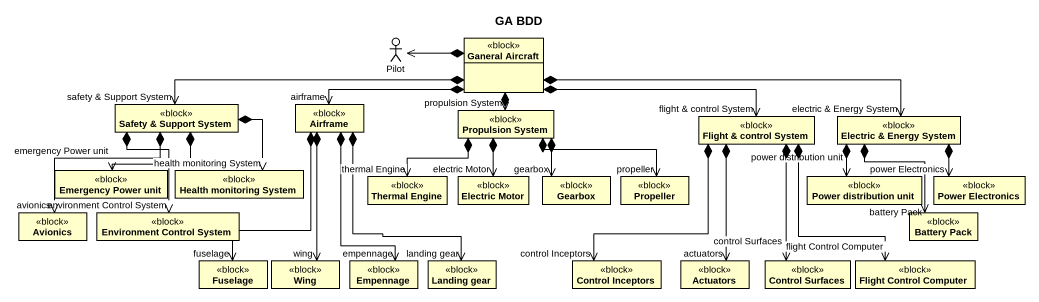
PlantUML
@startuml
title GA BDD
allowmixing
hide circle
hide empty members
actor Pilot
class "Ganeral Aircraft" as Ganeral_Aircraft <<block>>
class "Safety & Support System" as Safety_Support_System <<block>>
class Airframe <<block>>
class "Propulsion System" as Propulsion_System <<block>>
class "Flight & control System" as Flight_control_System <<block>>
class "Electric & Energy System" as Electric_Energy_System <<block>>
class "Emergency Power unit" as Emergency_Power_unit <<block>>
class "Health monitoring System" as Health_monitoring_System <<block>>
class "Thermal Engine" as Thermal_Engine <<block>>
class "Electric Motor" as Electric_Motor <<block>>
class Gearbox <<block>>
class Propeller <<block>>
class "Power distribution unit" as Power_distribution_unit <<block>>
class "Power Electronics" as Power_Electronics <<block>>
class Avionics <<block>>
class "Environment Control System" as Environment_Control_System <<block>>
class "Battery Pack" as Battery_Pack <<block>>
class Fuselage <<block>>
class Wing <<block>>
class Empennage <<block>>
class "Landing gear" as Landing_gear <<block>>
class "Control Inceptors" as Control_Inceptors <<block>>
class Actuators <<block>>
class "Control Surfaces" as Control_Surfaces <<block>>
class "Flight Control Computer" as Flight_Control_Computer <<block>>
Ganeral_Aircraft *-left-> Pilot
Ganeral_Aircraft *-left-> "safety & Support System" Safety_Support_System
Ganeral_Aircraft *-left-> "airframe" Airframe
Ganeral_Aircraft *--> "propulsion System" Propulsion_System
Ganeral_Aircraft *-right-> "flight & control System" Flight_control_System
Ganeral_Aircraft *-right-> "electric & Energy System" Electric_Energy_System
Safety_Support_System *--> "emergency Power unit" Emergency_Power_unit
Safety_Support_System *--> "health monitoring System" Health_monitoring_System
Safety_Support_System *--> "avionics" Avionics
Safety_Support_System *--> "environment Control System" Environment_Control_System
Airframe *--> "fuselage" Fuselage
Airframe *--> "wing" Wing
Airframe *--> "empennage" Empennage
Airframe *--> "landing gear" Landing_gear
Propulsion_System *--> "thermal Engine" Thermal_Engine
Propulsion_System *--> "electric Motor" Electric_Motor
Propulsion_System *--> "gearbox" Gearbox
Propulsion_System *-right-> "propeller" Propeller
Flight_control_System *--> "control Inceptors" Control_Inceptors
Flight_control_System *--> "actuators" Actuators
Flight_control_System *--> "control Surfaces" Control_Surfaces
Flight_control_System *--> "flight Control Computer" Flight_Control_Computer
Electric_Energy_System *--> "power distribution unit" Power_distribution_unit
Electric_Energy_System *--> "power Electronics" Power_Electronics
Electric_Energy_System *--> "battery Pack" Battery_Pack
@enduml
